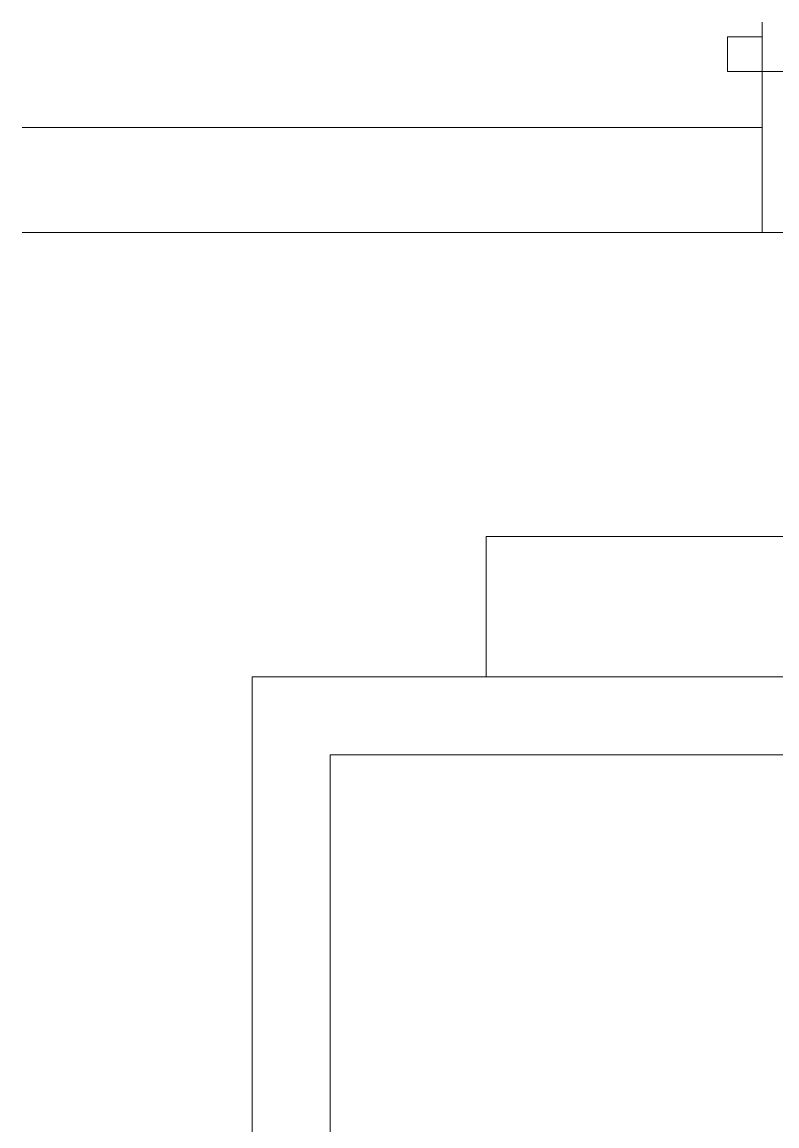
# Model space of a CAD drawing. Header units: millimetres. Extents: x -3370 to 37592, y -25802 to 13127.
# Drawn here: x 9066 to 10034, y 3893 to 5308 of the extents above; entities that cross this region are included whole.
import ezdxf

# ---------------------------------------------------------------- set-up
doc = ezdxf.new("R2010")
doc.units = ezdxf.units.MM
for name, color, linetype, lineweight in [('A-GLAZ', 151, 'Continuous', 9), ('A-WALL', 113, 'Continuous', 18), ('LG Furniture_dwg _2_', 8, 'Continuous', 9), ('图层 01', 7, 'Continuous', 9)]:
    doc.layers.add(name, color=color, linetype=linetype, lineweight=lineweight)

# ---------------------------------------------------------------- blocks, each defined once
blk = doc.blocks.new('CE fix 3 Pane with Sill _Adjustable_ - 3000_2400-2041138-Lower Ground Floor')
at = {"layer": 'A-GLAZ'}
for p, q in [((480.95, 135), (519.05, 135)), ((519.05, 135), (519.05, -135)), ((519.05, 0), (1468.25, 0)), ((563.5, -71.5), (436.5, -71.5)), ((519.05, -135), (519.05, -71.5)), ((563.5, -115.95), (563.5, -71.5)), ((519.05, -115.95), (563.5, -115.95))]:
    blk.add_line(p, q, dxfattribs=at)
blk = doc.blocks.new('LG Furniture_dwg _2__LG Furniture_dwg _2__LG Furniture_dwg_YY-1786683-Lower Ground Floor-2227231-Lower Ground Floor-2333687-Lower Ground Floor')
at = {"layer": '图层 01', "flags": 128}
for points in [[(932763.1, -660543.5), (933963.1, -660543.5), (933963.1, -663643.9), (932763.1, -663643.9)], [(932863.1, -660643.5), (933963.1, -660643.5), (933963.1, -663543.9), (932863.1, -663543.9)]]:
    blk.add_lwpolyline(points, close=True, dxfattribs=at)
blk = doc.blocks.new('LG Furniture_dwg _2__LG Furniture_dwg _2_-2222735-Lower Ground Floor-2333706-Lower Ground Floor')
at = {"layer": '图层 01', "flags": 128}
blk.add_lwpolyline([(49550.4, 5174.5), (49550.4, 5354.2), (50706.9, 5354.2)], dxfattribs=at)
at = {"extrusion": (0, 0, -1), "zscale": -1, "rotation": 180}
blk.add_blockref('LG Furniture_dwg _2__LG Furniture_dwg _2__LG Furniture_dwg_YY-1786683-Lower Ground Floor-2227231-Lower Ground Floor-2333687-Lower Ground Floor', (883512.8, -658469.4), dxfattribs=at)
blk = doc.blocks.new('LG Furniture_dwg _2_-2222735-Lower Ground Floor')
blk.add_blockref('LG Furniture_dwg _2__LG Furniture_dwg _2_-2222735-Lower Ground Floor-2333706-Lower Ground Floor', (-39889.3, -705.5))

msp = doc.modelspace()

# ---------------------------------------------------------------- linework, layer by layer
at = {"layer": 'A-WALL'}
msp.add_line((10014.99, 5038.364), (9065.79, 5038.364), dxfattribs=at)

# ---------------------------------------------------------------- block references
at = {"layer": 'A-GLAZ', "rotation": 180}
msp.add_blockref('CE fix 3 Pane with Sill _Adjustable_ - 3000_2400-2041138-Lower Ground Floor', (10534.04, 5173.364), dxfattribs=at)
at = {"layer": 'LG Furniture_dwg _2_', "color": 7}
msp.add_blockref('LG Furniture_dwg _2_-2222735-Lower Ground Floor', (0, 0), dxfattribs=at)

doc.saveas('drawing.dxf')
